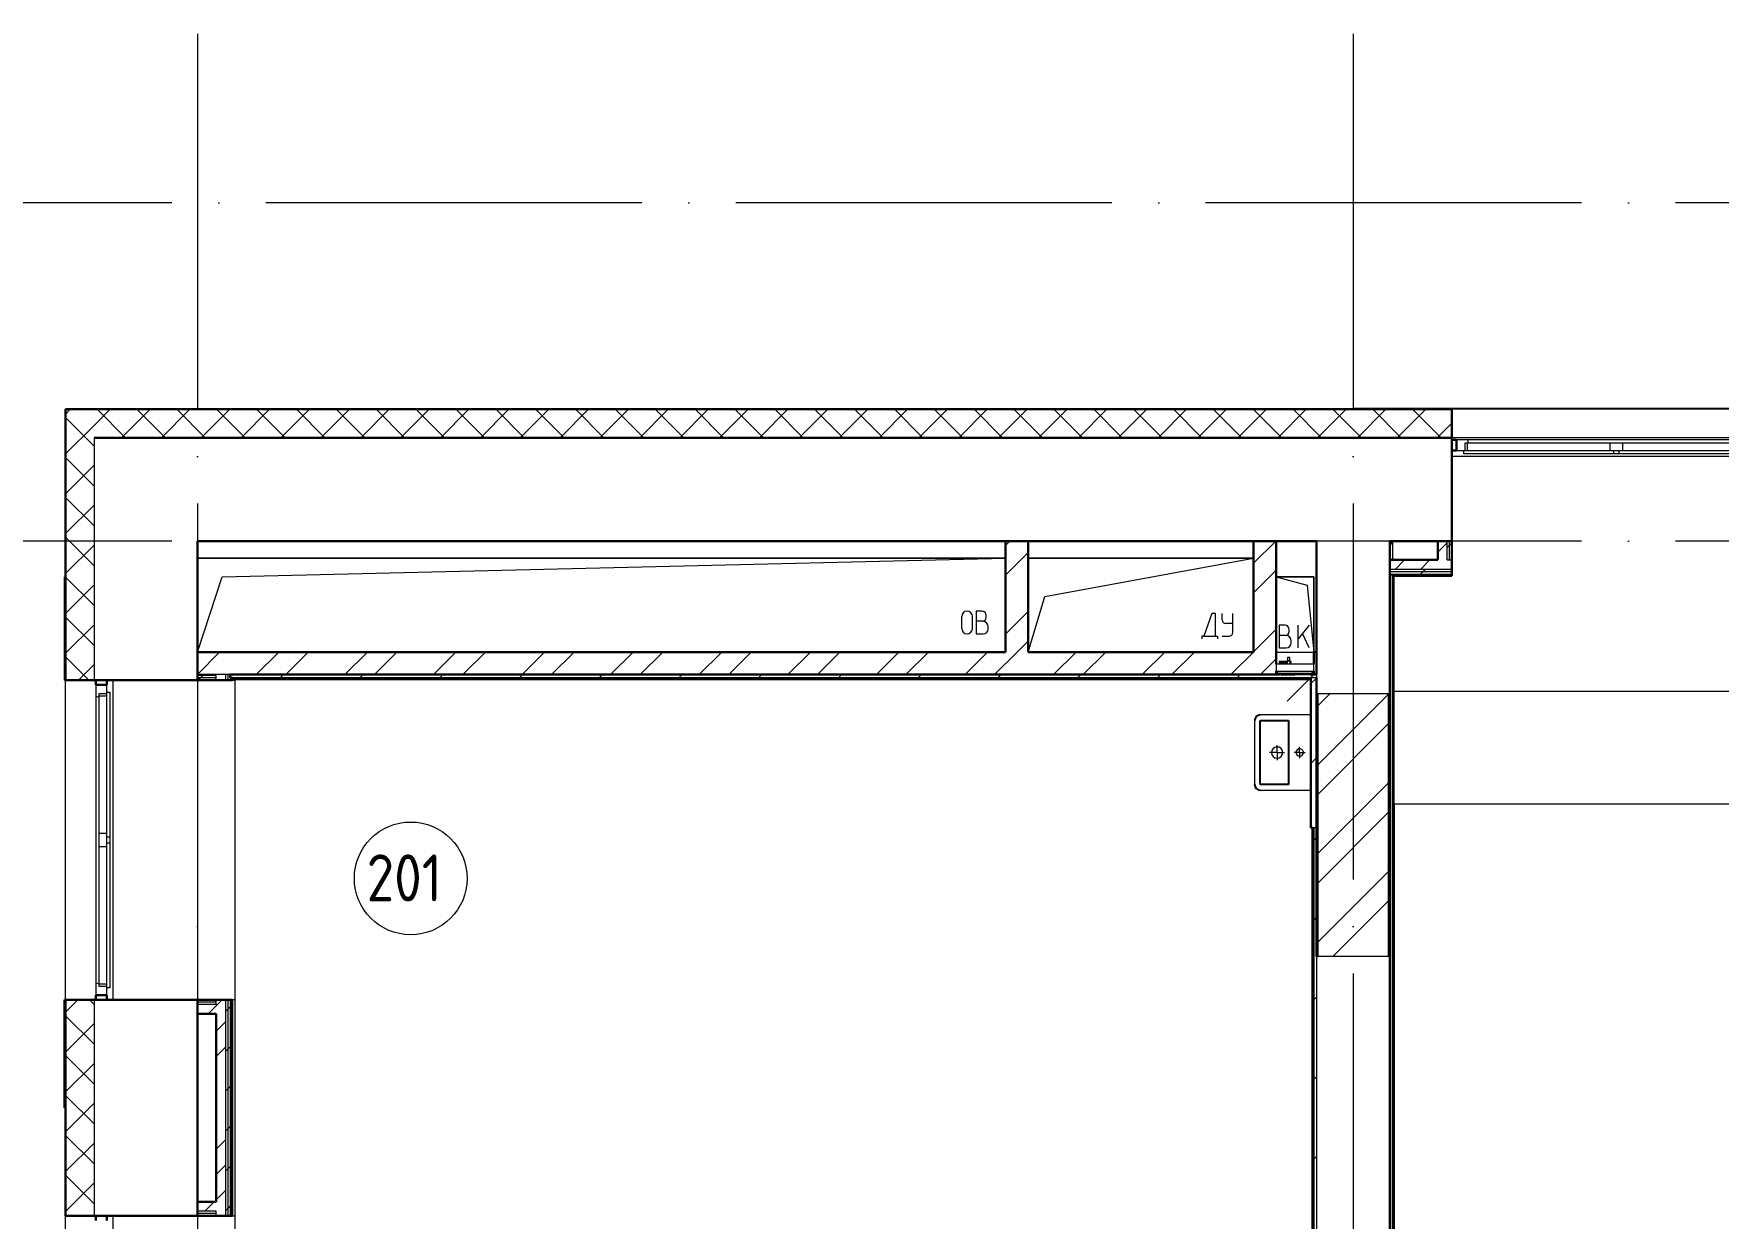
# Model space of a CAD drawing. Header units: millimetres. Extents: x -695119 to 412940, y -249585 to 622758.
# Drawn here: x 261320 to 270283, y 71509 to 77812 of the extents above; entities that cross this region are included whole.
import ezdxf

# ---------------------------------------------------------------- set-up
doc = ezdxf.new("R2010")
doc.units = ezdxf.units.MM
doc.linetypes.add('ADSK_Линия сетки', pattern=[25, 20, -2.5, 0, -2.5])
for name, color, linetype, lineweight in [('_ Окна', 252, 'Continuous', 30), ('Марки помещений', 8, 'Continuous', 20), ('Оборудование', 8, 'Continuous', 18), ('Ограждение', 8, 'Continuous', 9), ('Окна', 252, 'Continuous', 9), ('Оси', 252, 'Continuous', 9), ('Перекрытие', 252, 'Continuous', 18), ('Стены внутренние', 252, 'Continuous', 18), ('Стены наружные', 252, 'Continuous', 18), ('Стены штриховка', 7, 'Continuous', 9)]:
    doc.layers.add(name, color=color, linetype=linetype, lineweight=lineweight)
doc.layers.add('Узлы', color=7, linetype='Continuous')
doc.styles.add('GOST Common_2', font='', dxfattribs={"width": 0.9, "height": 250})
doc.styles.get('GOST Common_2').set_extended_font_data('GOST type B')

# ---------------------------------------------------------------- blocks, each defined once
blk = doc.blocks.new('план 2 этажа')
at = {"color": 251, "lineweight": 18, "true_color": 0x636466}
for p, q in [((266490.8, 75021.6), (262190.8, 75021.6)), ((262322.8, 74921.6), (266490.8, 75021.6)), ((267810.8, 75021.6), (266610.8, 75021.6)), ((266700.7, 74817.9), (267810.8, 75021.6)), ((262190.8, 74521.6), (262322.8, 74921.6)), ((267930.8, 74921.6), (268095, 74877.1)), ((268130.8, 74921.6), (267930.8, 74921.6)), ((268095, 74877.1), (268130.8, 74521.6)), ((268130.8, 74521.6), (268130.8, 74921.6)), ((266610.8, 74521.6), (266700.7, 74817.9)), ((266257.5, 74647.7), (266257.5, 74710.3)), ((266314.9, 74647.7), (266314.9, 74710.3)), ((266365.1, 74739), (266335.1, 74739)), ((266335.1, 74739), (266335.1, 74619)), ((266368.4, 74685.6), (266335.1, 74685.6)), ((266388.4, 74705.6), (266388.4, 74715.6)), ((267589.1, 74726.6), (267545.4, 74606.6)), ((267608.8, 74726.6), (267589.1, 74726.6)), ((267608.8, 74606.6), (267608.8, 74726.6)), ((267642.9, 74693.3), (267642.9, 74726.6)), ((267700.3, 74673.3), (267662.9, 74673.3)), ((267700.3, 74626.6), (267700.3, 74726.6)), ((266335.1, 74619), (266371.7, 74619)), ((266398.4, 74645.6), (266398.4, 74655.6)), ((267535.4, 74606.6), (267535.4, 74591.6)), ((267545.4, 74606.6), (267535.4, 74606.6)), ((267545.4, 74606.6), (267608.8, 74606.6)), ((267608.8, 74606.6), (267618.8, 74606.6)), ((267618.8, 74606.6), (267618.8, 74591.6)), ((267642.9, 74606.6), (267680.3, 74606.6)), ((267977, 74664.1), (267947, 74664.1)), ((267947, 74664.1), (267947, 74544.1)), ((267980.3, 74610.7), (267947, 74610.7)), ((268000.3, 74630.7), (268000.3, 74640.7)), ((268010.3, 74570.7), (268010.3, 74580.7)), ((268107, 74664.1), (268047, 74592.6)), ((268047, 74544.1), (268047, 74664.1)), ((268107, 74544.1), (268071, 74621.2)), ((267947, 74544.1), (267983.6, 74544.1))]:
    blk.add_line(p, q, dxfattribs=at)
for centre, radius, start, end in [((266286.2, 74710.3), 28.7, 0, 180), ((266365.1, 74715.6), 23.3, 0, 90), ((266368.4, 74705.6), 20, 270, 0), ((266368.4, 74655.6), 30, 0, 90), ((267662.9, 74693.3), 20, 180, 270), ((266286.2, 74647.7), 28.7, 180, 0), ((266371.7, 74645.6), 26.7, 270, 0), ((267680.3, 74626.6), 20, 270, 0), ((267977, 74640.7), 23.3, 0, 90), ((267980.3, 74630.7), 20, 270, 0), ((267980.3, 74580.7), 30, 0, 90), ((267983.6, 74570.7), 26.7, 270, 0)]:
    blk.add_arc(centre, radius, start, end, dxfattribs=at)
at = {"layer": '_ Окна', "color": 251, "true_color": 0x636466}
for p, q in [((268890.8, 75651.6), (268865.8, 75651.6)), ((268865.8, 75593.6), (268890.8, 75593.6)), ((268890.8, 75593.6), (268890.8, 75651.6)), ((261650.8, 74371.6), (261650.8, 74346.6)), ((261650.8, 74346.6), (261708.8, 74346.6)), ((261708.8, 74346.6), (261708.8, 74371.6)), ((261708.8, 72696.6), (261650.8, 72696.6)), ((261650.8, 72696.6), (261650.8, 72671.6)), ((261708.8, 72671.6), (261708.8, 72696.6)), ((261650.8, 71521.6), (261650.8, 71496.6)), ((261708.8, 71496.6), (261708.8, 71521.6))]:
    blk.add_line(p, q, dxfattribs=at)
at = {"layer": '_ Окна', "color": 251, "lineweight": 18, "true_color": 0x636466}
for p, q in [((268950.3, 75651.6), (268890.8, 75651.6)), ((268890.8, 75651.6), (268890.8, 75593.6)), ((268890.8, 75593.6), (268928.8, 75593.6)), ((268936.8, 75593.6), (268936.8, 75634.6)), ((268936.8, 75634.6), (268948.8, 75634.6)), ((268954.8, 75634.6), (268950.3, 75651.6)), ((261708.8, 74346.6), (261650.8, 74346.6)), ((261650.8, 74346.6), (261650.8, 74287.2)), ((261708.8, 74308.6), (261708.8, 74346.6)), ((261650.8, 74287.2), (261667.8, 74282.6)), ((261667.8, 74300.6), (261708.8, 74300.6)), ((261667.8, 74288.6), (261667.8, 74300.6)), ((261667.8, 72760.6), (261650.8, 72756.1)), ((261650.8, 72756.1), (261650.8, 72696.6)), ((261650.8, 72696.6), (261708.8, 72696.6)), ((261667.8, 72742.6), (261667.8, 72754.6)), ((261708.8, 72742.6), (261667.8, 72742.6)), ((261708.8, 72696.6), (261708.8, 72734.6))]:
    blk.add_line(p, q, dxfattribs=at)
at = {"layer": 'Марки помещений', "color": 251, "true_color": 0x636466}
blk.add_circle((263326, 73317.6), 300, dxfattribs=at)
at = {"layer": 'Оборудование', "color": 251, "true_color": 0x636466}
for p, q in [((267991.2, 74492), (267991.2, 74474.5)), ((268003.4, 74492), (267991.2, 74492)), ((268003.4, 74474.5), (268003.4, 74492)), ((267930.8, 74456.6), (267930.8, 74420.2)), ((268130.8, 74456.6), (267930.8, 74456.6)), ((267931.7, 74419.3), (268129.9, 74419.3)), ((267937.8, 74419.3), (267937.8, 74409.6)), ((267938.8, 74408.6), (268122.9, 74408.6)), ((267946.7, 74472), (267946.7, 74467)), ((267992.5, 74472), (267946.7, 74472)), ((267946.7, 74467), (267992.5, 74467)), ((267949.8, 74407.1), (267949.8, 74401.6)), ((267949.8, 74401.6), (268111.8, 74401.6)), ((267958.8, 74408.2), (267958.8, 74409.6)), ((267958.8, 74408.2), (267958.8, 74409.6)), ((267958.8, 74401.6), (267958.8, 74399.6)), ((267958.8, 74399.6), (267962.8, 74399.6)), ((268023.3, 74399.6), (267962.8, 74399.6)), ((267987.7, 74472.5), (267987.7, 74456.6)), ((268007, 74472.5), (267987.7, 74472.5)), ((267991.2, 74474.5), (267989.2, 74472.5)), ((268130.8, 74401.6), (267989.4, 74260.2)), ((268003.4, 74474.5), (267991.2, 74474.5)), ((268010.4, 74472), (268002.1, 74472)), ((268002.1, 74467), (268010.4, 74467)), ((268005.4, 74472.5), (268003.4, 74474.5)), ((268007, 74456.6), (268007, 74472.5)), ((268010.4, 74467), (268010.4, 74472)), ((268023.3, 74399.6), (268027.3, 74399.6)), ((268027.3, 74399.6), (268027.3, 74401.6)), ((268102.8, 74409.6), (268102.8, 74408.2)), ((268102.8, 74408.2), (268102.8, 74409.6)), ((268111.8, 74401.6), (268111.8, 74407.1)), ((268123.8, 74409.6), (268123.8, 74419.3)), ((268130.8, 74420.2), (268130.8, 74456.6))]:
    blk.add_line(p, q, dxfattribs=at)
for points, knots in [([(267930.8, 74420.2), (267930.8, 74420.2), (267930.8, 74420), (267930.9, 74419.8), (267931, 74419.6), (267931.2, 74419.5), (267931.3, 74419.4), (267931.5, 74419.4), (267931.6, 74419.3), (267931.7, 74419.3)], [0, 0, 0, 0, 0.166667, 0.333333, 0.458333, 0.583333, 0.708333, 0.833333, 1, 1, 1, 1]), ([(267937.8, 74409.6), (267937.8, 74409.5), (267937.8, 74409.3), (267937.9, 74409.1), (267938, 74409), (267938.2, 74408.8), (267938.3, 74408.8), (267938.4, 74408.7), (267938.6, 74408.7), (267938.7, 74408.6), (267938.8, 74408.6)], [0, 0, 0, 0, 0.166667, 0.333333, 0.458333, 0.583333, 0.666667, 0.75, 0.833333, 1, 1, 1, 1]), ([(267948.3, 74408.6), (267948.4, 74408.6), (267948.6, 74408.6), (267948.9, 74408.5), (267949, 74408.4), (267949.2, 74408.3), (267949.4, 74408.2), (267949.5, 74408), (267949.6, 74407.9), (267949.7, 74407.7), (267949.8, 74407.4), (267949.8, 74407.2), (267949.8, 74407.1)], [0, 0, 0, 0, 0.166667, 0.25, 0.333333, 0.416667, 0.5, 0.583333, 0.666667, 0.75, 0.833333, 1, 1, 1, 1]), ([(268111.8, 74407.1), (268111.8, 74407.2), (268111.8, 74407.4), (268111.9, 74407.7), (268112, 74407.9), (268112.1, 74408), (268112.3, 74408.2), (268112.4, 74408.3), (268112.6, 74408.4), (268112.8, 74408.5), (268113, 74408.6), (268113.2, 74408.6), (268113.3, 74408.6)], [-1, -1, -1, -1, -0.833333, -0.75, -0.666667, -0.583333, -0.5, -0.416667, -0.333333, -0.25, -0.166667, 0, 0, 0, 0]), ([(268122.9, 74408.6), (268122.9, 74408.6), (268123.1, 74408.7), (268123.2, 74408.7), (268123.3, 74408.8), (268123.5, 74408.8), (268123.6, 74409), (268123.7, 74409.1), (268123.8, 74409.3), (268123.8, 74409.5), (268123.8, 74409.6)], [-1, -1, -1, -1, -0.833333, -0.75, -0.666667, -0.583333, -0.458333, -0.333333, -0.166667, 0, 0, 0, 0]), ([(268129.9, 74419.3), (268130, 74419.3), (268130.1, 74419.4), (268130.3, 74419.4), (268130.4, 74419.5), (268130.6, 74419.6), (268130.7, 74419.8), (268130.8, 74420), (268130.8, 74420.2), (268130.8, 74420.2)], [-1, -1, -1, -1, -0.833333, -0.75, -0.583333, -0.458333, -0.333333, -0.166667, 0, 0, 0, 0])]:
    blk.add_open_spline(points, degree=3, knots=knots, dxfattribs=at)
at = {"layer": 'Ограждение', "color": 251, "true_color": 0x636466}
for p, q in [((270615.8, 75561.6), (268865.8, 75561.6)), ((268550.8, 75011.6), (268550.8, 75111.6)), ((261740.8, 74371.6), (261740.8, 72671.6)), ((262190.8, 74371.6), (262190.8, 72671.6)), ((262375.8, 74371.6), (262390.8, 74371.6)), ((262390.8, 74381.6), (262390.8, 66676.6)), ((262390.8, 74376.6), (268115.8, 74376.6)), ((262390.8, 74371.6), (262390.8, 72671.6)), ((276255.8, 74311.6), (268555.8, 74311.6)), ((276255.8, 73711.6), (268555.8, 73711.6)), ((268560.8, 68911.6), (268560.8, 73711.6)), ((268120.8, 73586.8), (268120.8, 68761.6)), ((262390.8, 72671.6), (262375.8, 72671.6)), ((261740.8, 71521.6), (261740.8, 69821.6)), ((262190.8, 71521.6), (262190.8, 69821.6)), ((262375.8, 71521.6), (262390.8, 71521.6)), ((262390.8, 71521.6), (262390.8, 69821.6))]:
    blk.add_line(p, q, dxfattribs=at)
at = {"layer": 'Окна', "color": 251, "true_color": 0x636466}
for p, q in [((268928.8, 75593.6), (269725.8, 75593.6)), ((268928.8, 75576.6), (268928.8, 75593.6)), ((269725.8, 75576.6), (268928.8, 75576.6)), ((268948.8, 75634.6), (269705.8, 75634.6)), ((268948.8, 75593.6), (268948.8, 75634.6)), ((270531.4, 75651.6), (268950.3, 75651.6)), ((269705.8, 75634.6), (269775.8, 75634.6)), ((269705.8, 75634.6), (269705.8, 75593.6)), ((269725.8, 75593.6), (269755.8, 75593.6)), ((269725.8, 75593.6), (269725.8, 75576.6)), ((269755.8, 75576.6), (269725.8, 75576.6)), ((269755.8, 75593.6), (270552.8, 75593.6)), ((269755.8, 75576.6), (269755.8, 75593.6)), ((270552.8, 75576.6), (269755.8, 75576.6)), ((269775.8, 75634.6), (270532.8, 75634.6)), ((269775.8, 75593.6), (269775.8, 75634.6)), ((261708.8, 73536.6), (261708.8, 74308.6)), ((261708.8, 74308.6), (261725.8, 74308.6)), ((261725.8, 74308.6), (261725.8, 73536.6)), ((261650.8, 74287.2), (261650.8, 72756.1)), ((261667.8, 73556.6), (261667.8, 74288.6)), ((261667.8, 74288.6), (261708.8, 74288.6)), ((261667.8, 73486.6), (261667.8, 73556.6)), ((261708.8, 73556.6), (261667.8, 73556.6)), ((261708.8, 73506.6), (261708.8, 73536.6)), ((261725.8, 73536.6), (261708.8, 73536.6)), ((261708.8, 72734.6), (261708.8, 73506.6)), ((261708.8, 73506.6), (261725.8, 73506.6)), ((261725.8, 73536.6), (261725.8, 73506.6)), ((261725.8, 73506.6), (261725.8, 72734.6)), ((261667.8, 72754.6), (261667.8, 73486.6)), ((261667.8, 73486.6), (261708.8, 73486.6)), ((261708.8, 72754.6), (261667.8, 72754.6)), ((261725.8, 72734.6), (261708.8, 72734.6))]:
    blk.add_line(p, q, dxfattribs=at)
at = {"layer": 'Оси', "color": 251, "linetype": 'ADSK_Линия сетки', "ltscale": 100, "true_color": 0x636466}
for p, q in [((262190.8, 77811.6), (262190.8, 46685.5)), ((268340.8, 77811.6), (268340.8, 46685.5)), ((332058.1, 76911.6), (255080.8, 76911.6)), ((332058.1, 75111.6), (255080.8, 75111.6))]:
    blk.add_line(p, q, dxfattribs=at)
at = {"layer": 'Перекрытие', "color": 251, "ltscale": 100, "true_color": 0x636466}
for p, q in [((262190.8, 75021.6), (266490.8, 75021.6)), ((266610.8, 75021.6), (267810.8, 75021.6)), ((267930.8, 74921.6), (268130.8, 74921.6)), ((268130.8, 74921.6), (268130.8, 74521.6))]:
    blk.add_line(p, q, dxfattribs=at)
at = {"layer": 'Стены внутренние', "color": 251, "lineweight": 30, "true_color": 0x636466}
for p, q in [((261488.8, 75813.6), (261488.8, 74371.6)), ((268865.8, 75813.6), (261488.8, 75813.6)), ((268865.8, 75661.6), (268865.8, 75813.6)), ((268865.8, 75661.6), (261640.8, 75661.6)), ((261640.8, 75661.6), (268865.8, 75661.6)), ((268865.8, 75111.6), (268865.8, 75661.6)), ((262190.8, 74521.6), (262190.8, 75111.6)), ((262190.8, 75111.6), (266490.8, 75111.6)), ((266610.8, 75111.6), (267810.8, 75111.6)), ((267930.8, 75111.6), (268145.8, 75111.6)), ((268145.8, 75111.6), (268145.8, 74521.6)), ((268535.8, 75111.6), (268790.8, 75111.6)), ((268535.8, 75011.6), (268535.8, 75111.6)), ((261488.8, 74371.6), (262190.8, 74371.6)), ((268145.8, 74301.6), (268150.8, 74301.6)), ((268530.8, 74301.6), (268535.8, 74301.6)), ((268150.8, 72901.6), (268145.8, 72901.6)), ((268535.8, 72901.6), (268530.8, 72901.6)), ((262190.8, 72671.6), (261488.8, 72671.6)), ((261488.8, 72671.6), (261488.8, 71521.6)), ((262190.8, 71596.6), (262190.8, 72596.6)), ((261488.8, 71521.6), (262190.8, 71521.6))]:
    blk.add_line(p, q, dxfattribs=at)
at = {"layer": 'Стены внутренние', "color": 251, "linetype": 'Continuous', "lineweight": 9, "true_color": 0x636466}
for p, q in [((261490.8, 75789.6), (261512.8, 75811.6)), ((261640.8, 75617.2), (261490.8, 75767.2)), ((261640.8, 75727.5), (261725, 75811.6)), ((261808.5, 75661.6), (261658.5, 75811.6)), ((261787.1, 75661.6), (261937.1, 75811.6)), ((262020.6, 75661.6), (261870.6, 75811.6)), ((261959.2, 75811.6), (261958.1, 75813.6)), ((261999.2, 75661.6), (262149.2, 75811.6)), ((262232.8, 75661.6), (262082.8, 75811.6)), ((262211.4, 75661.6), (262361.4, 75811.6)), ((262444.9, 75661.6), (262294.9, 75811.6)), ((262423.5, 75661.6), (262573.5, 75811.6)), ((262657, 75661.6), (262507, 75811.6)), ((262635.6, 75661.6), (262785.6, 75811.6)), ((262869.2, 75661.6), (262719.2, 75811.6)), ((262847.8, 75661.6), (262997.8, 75811.6)), ((263081.3, 75661.6), (262931.3, 75811.6)), ((263059.9, 75661.6), (263209.9, 75811.6)), ((263293.4, 75661.6), (263143.4, 75811.6)), ((263272, 75661.6), (263422, 75811.6)), ((263284, 75813.6), (263282.8, 75811.6)), ((263505.5, 75661.6), (263355.5, 75811.6)), ((263367, 75811.6), (263365.9, 75813.6)), ((263484.2, 75661.6), (263634.2, 75811.6)), ((263717.7, 75661.6), (263567.7, 75811.6)), ((263696.3, 75661.6), (263846.3, 75811.6)), ((263929.8, 75661.6), (263779.8, 75811.6)), ((263908.4, 75661.6), (264058.4, 75811.6)), ((263953.6, 75811.6), (263952.5, 75813.6)), ((264141.9, 75661.6), (263991.9, 75811.6)), ((264105.2, 75813.6), (264104.1, 75811.6)), ((264120.6, 75661.6), (264270.6, 75811.6)), ((264354.1, 75661.6), (264204.1, 75811.6)), ((264332.7, 75661.6), (264482.7, 75811.6)), ((264339.8, 75813.6), (264338.7, 75811.6)), ((264566.2, 75661.6), (264416.2, 75811.6)), ((264544.8, 75661.6), (264694.8, 75811.6)), ((264778.3, 75661.6), (264628.3, 75811.6)), ((264757, 75661.6), (264907, 75811.6)), ((264990.5, 75661.6), (264840.5, 75811.6)), ((264969.1, 75661.6), (265119.1, 75811.6)), ((265202.6, 75661.6), (265052.6, 75811.6)), ((265160.4, 75812.4), (265159.9, 75811.6)), ((265181.2, 75661.6), (265331.2, 75811.6)), ((265414.7, 75661.6), (265264.7, 75811.6)), ((265393.3, 75661.6), (265543.3, 75811.6)), ((265626.9, 75661.6), (265476.9, 75811.6)), ((265605.5, 75661.6), (265755.5, 75811.6)), ((265839, 75661.6), (265689, 75811.6)), ((265817.6, 75661.6), (265967.6, 75811.6)), ((265830.7, 75811.6), (265829.6, 75813.6)), ((266051.1, 75661.6), (265901.1, 75811.6)), ((266029.7, 75661.6), (266179.7, 75811.6)), ((266263.3, 75661.6), (266113.3, 75811.6)), ((266241.9, 75661.6), (266391.9, 75811.6)), ((266475.4, 75661.6), (266325.4, 75811.6)), ((266454, 75661.6), (266604, 75811.6)), ((266687.5, 75661.6), (266537.5, 75811.6)), ((266666.1, 75661.6), (266816.1, 75811.6)), ((266899.7, 75661.6), (266749.7, 75811.6)), ((266878.3, 75661.6), (267028.3, 75811.6)), ((266920.8, 75813.6), (266920.6, 75813.3)), ((267111.8, 75661.6), (266961.8, 75811.6)), ((267090.4, 75661.6), (267240.4, 75811.6)), ((267155.5, 75813.6), (267154.3, 75811.6)), ((267323.9, 75661.6), (267173.9, 75811.6)), ((267238.5, 75811.6), (267237.4, 75813.6)), ((267302.5, 75661.6), (267452.5, 75811.6)), ((267536.1, 75661.6), (267386.1, 75811.6)), ((267514.7, 75661.6), (267664.7, 75811.6)), ((267748.2, 75661.6), (267598.2, 75811.6)), ((267726.8, 75661.6), (267876.8, 75811.6)), ((267960.3, 75661.6), (267810.3, 75811.6)), ((267938.9, 75661.6), (268088.9, 75811.6)), ((267976.7, 75813.6), (267975.5, 75811.6)), ((268172.5, 75661.6), (268022.5, 75811.6)), ((268151.1, 75661.6), (268301.1, 75811.6)), ((268384.6, 75661.6), (268234.6, 75811.6)), ((268363.2, 75661.6), (268513.2, 75811.6)), ((268596.7, 75661.6), (268446.7, 75811.6)), ((268575.3, 75661.6), (268725.3, 75811.6)), ((268646.3, 75811.6), (268645.2, 75813.6)), ((268808.8, 75661.6), (268658.8, 75811.6)), ((261490.9, 75577.6), (261640.8, 75727.5)), ((268787.5, 75661.6), (268863.8, 75738)), ((261490.8, 75573), (261490.8, 75573)), ((261640.8, 75405.1), (261490.9, 75555)), ((261491, 75365.5), (261640.8, 75515.3)), ((261640.8, 75192.9), (261491, 75342.7)), ((261491.1, 75153.5), (261640.8, 75303.2)), ((261640.8, 74980.8), (261491.1, 75130.5)), ((261491.2, 74941.4), (261640.8, 75091.1)), ((261490.8, 74963.4), (261490.8, 74963.4)), ((261640.8, 74768.7), (261491.2, 74918.3)), ((261491.2, 74729.4), (261640.8, 74879)), ((261490.8, 74760.2), (261490.8, 74760.2)), ((261640.8, 74556.5), (261491.2, 74706.1)), ((261491.3, 74517.3), (261640.8, 74666.8)), ((261613.6, 74371.6), (261491.3, 74493.9)), ((261490.8, 74455.4), (261490.8, 74455.4)), ((261559.8, 74373.6), (261640.8, 74454.7)), ((261490.8, 74387.8), (261488.8, 74391.2)), ((261500.1, 74371.6), (261499, 74373.6)), ((261490.8, 72607.7), (261552.8, 72669.6)), ((261640.8, 72647.3), (261616.5, 72671.6)), ((261490.8, 72525), (261491.3, 72525)), ((261640.8, 72435.2), (261490.9, 72585.2)), ((261490.9, 72395.6), (261640.8, 72545.5)), ((261640.8, 72223.1), (261491, 72372.9)), ((261491.1, 72183.6), (261640.8, 72333.4)), ((261490.8, 72220.2), (261491.2, 72220.2)), ((261640.8, 72010.9), (261491.1, 72160.7)), ((261491.2, 71971.6), (261640.8, 72121.2)), ((261640.8, 71798.8), (261491.2, 71948.5)), ((261491.3, 71759.5), (261640.8, 71909.1)), ((261640.8, 71586.7), (261491.3, 71736.2)), ((261491.4, 71547.5), (261640.8, 71697)), ((261490.8, 71610.6), (261490.9, 71610.6)), ((261491.7, 71523.6), (261491.4, 71524))]:
    blk.add_line(p, q, dxfattribs=at)
at = {"layer": 'Стены внутренние', "color": 251, "true_color": 0x636466}
for p, q in [((261640.8, 75661.6), (261640.8, 74371.6)), ((270615.8, 75661.6), (268865.8, 75661.6)), ((268145.8, 74401.6), (268145.8, 74386.6)), ((261488.8, 72671.6), (261488.8, 74371.6)), ((268150.8, 74301.6), (268530.8, 74301.6)), ((268145.8, 72901.6), (268145.8, 71451.6)), ((268530.8, 72901.6), (268150.8, 72901.6)), ((261640.8, 72671.6), (261640.8, 71521.6)), ((261488.8, 69821.6), (261488.8, 71521.6))]:
    blk.add_line(p, q, dxfattribs=at)
at = {"layer": 'Стены наружные', "color": 251, "true_color": 0x636466}
for p, q in [((268340.8, 75818.6), (271140.8, 75818.6)), ((268340.8, 75813.6), (268340.8, 75818.6)), ((268865.8, 75818.6), (268865.8, 75813.6)), ((270615.8, 75813.6), (268865.8, 75813.6)), ((268543.3, 75111.6), (268543.3, 75096.6)), ((268550.8, 75096.6), (268543.3, 75096.6)), ((261483.8, 74371.6), (261483.8, 74921.6)), ((261488.8, 74921.6), (261483.8, 74921.6)), ((267930.8, 74521.6), (268130.8, 74521.6)), ((261483.8, 74371.6), (261488.8, 74371.6))]:
    blk.add_line(p, q, dxfattribs=at)
at = {"layer": 'Стены наружные', "color": 251, "linetype": 'Continuous', "lineweight": 9, "true_color": 0x636466}
for p, q in [((266490.8, 75088.6), (266513.9, 75111.6)), ((266490.8, 74931.4), (266610.8, 75051.4)), ((267810.8, 74994.2), (267928.3, 75111.6)), ((268790.8, 75053.5), (268840.8, 75103.5)), ((268840.8, 75078.6), (268853.3, 75091.1)), ((268853.3, 75091.1), (268865.8, 75103.6)), ((267810.8, 74837), (267930.8, 74957)), ((268564, 74961.6), (268614, 75011.6)), ((268693.9, 74931.6), (268698.9, 74936.6)), ((268698.9, 74936.6), (268711.4, 74949.1)), ((268699, 74961.6), (268749, 75011.6)), ((268711.4, 74949.1), (268723.9, 74961.6)), ((268550.8, 74930), (268552.4, 74931.6)), ((268550.8, 74859.3), (268555.8, 74864.3)), ((268618.1, 74926.6), (268623.1, 74931.6)), ((268688.9, 74926.6), (268693.9, 74931.6)), ((268759.6, 74926.6), (268764.6, 74931.6)), ((268830.3, 74926.6), (268835.3, 74931.6)), ((268550.8, 74788.6), (268555.8, 74793.6)), ((266490.8, 74617.1), (266610.8, 74737.1)), ((268550.8, 74717.9), (268555.8, 74722.9)), ((266552.5, 74521.6), (266610.8, 74579.9)), ((267810.8, 74522.7), (267930.8, 74642.7)), ((268550.8, 74647.2), (268555.8, 74652.2)), ((268550.8, 74576.5), (268555.8, 74581.5)), ((262190.8, 74403.1), (262309.3, 74521.6)), ((262503.6, 74401.6), (262623.6, 74521.6)), ((262660.8, 74401.6), (262780.8, 74521.6)), ((262975.1, 74401.6), (263095.1, 74521.6)), ((263132.3, 74401.6), (263252.3, 74521.6)), ((263446.6, 74401.6), (263566.6, 74521.6)), ((263603.7, 74401.6), (263723.7, 74521.6)), ((263918, 74401.6), (264038, 74521.6)), ((264075.2, 74401.6), (264195.2, 74521.6)), ((264389.5, 74401.6), (264509.5, 74521.6)), ((264546.7, 74401.6), (264666.7, 74521.6)), ((264861, 74401.6), (264981, 74521.6)), ((265018.1, 74401.6), (265138.1, 74521.6)), ((265332.4, 74401.6), (265452.4, 74521.6)), ((265489.6, 74401.6), (265609.6, 74521.6)), ((265803.9, 74401.6), (265923.9, 74521.6)), ((265961, 74401.6), (266081, 74521.6)), ((266275.4, 74401.6), (266395.4, 74521.6)), ((266432.5, 74401.6), (266552.5, 74521.6)), ((266746.8, 74401.6), (266866.8, 74521.6)), ((266904, 74401.6), (267024, 74521.6)), ((267218.3, 74401.6), (267338.3, 74521.6)), ((267375.4, 74401.6), (267495.4, 74521.6)), ((267689.7, 74401.6), (267809.7, 74521.6)), ((268550.8, 74505.8), (268555.8, 74510.8)), ((262633.4, 74386.6), (262648.4, 74401.6)), ((263057.7, 74386.6), (263072.7, 74401.6)), ((263482, 74386.6), (263497, 74401.6)), ((263906.2, 74386.6), (263921.2, 74401.6)), ((264330.5, 74386.6), (264345.5, 74401.6)), ((264754.7, 74386.6), (264769.7, 74401.6)), ((265179, 74386.6), (265194, 74401.6)), ((265603.3, 74386.6), (265618.3, 74401.6)), ((266027.5, 74386.6), (266042.5, 74401.6)), ((266451.8, 74386.6), (266466.8, 74401.6)), ((266876.1, 74386.6), (266891.1, 74401.6)), ((267300.3, 74386.6), (267315.3, 74401.6)), ((267724.6, 74386.6), (267739.6, 74401.6)), ((267846.9, 74401.6), (267930.8, 74485.6)), ((268550.8, 74435), (268555.8, 74440)), ((262194.2, 74371.6), (262206.7, 74384.1)), ((262206.7, 74384.1), (262219.2, 74396.6)), ((262416.3, 74381.6), (262421.3, 74386.6)), ((262487, 74381.6), (262492, 74386.6)), ((262557.7, 74381.6), (262562.7, 74386.6)), ((262628.4, 74381.6), (262633.4, 74386.6)), ((262699.1, 74381.6), (262704.1, 74386.6)), ((262769.8, 74381.6), (262774.8, 74386.6)), ((262840.6, 74381.6), (262845.6, 74386.6)), ((262911.3, 74381.6), (262916.3, 74386.6)), ((262982, 74381.6), (262987, 74386.6)), ((263052.7, 74381.6), (263057.7, 74386.6)), ((263123.4, 74381.6), (263128.4, 74386.6)), ((263194.1, 74381.6), (263199.1, 74386.6)), ((263264.8, 74381.6), (263269.8, 74386.6)), ((263335.5, 74381.6), (263340.5, 74386.6)), ((263406.2, 74381.6), (263411.2, 74386.6)), ((263477, 74381.6), (263482, 74386.6)), ((263547.7, 74381.6), (263552.7, 74386.6)), ((263618.4, 74381.6), (263623.4, 74386.6)), ((263689.1, 74381.6), (263694.1, 74386.6)), ((263759.8, 74381.6), (263764.8, 74386.6)), ((263830.5, 74381.6), (263835.5, 74386.6)), ((263901.2, 74381.6), (263906.2, 74386.6)), ((263971.9, 74381.6), (263976.9, 74386.6)), ((264042.6, 74381.6), (264047.6, 74386.6)), ((264113.3, 74381.6), (264118.3, 74386.6)), ((264184.1, 74381.6), (264189.1, 74386.6)), ((264254.8, 74381.6), (264259.8, 74386.6)), ((264325.5, 74381.6), (264330.5, 74386.6)), ((264396.2, 74381.6), (264401.2, 74386.6)), ((264466.9, 74381.6), (264471.9, 74386.6)), ((264537.6, 74381.6), (264542.6, 74386.6)), ((264608.3, 74381.6), (264613.3, 74386.6)), ((264679, 74381.6), (264684, 74386.6)), ((264749.7, 74381.6), (264754.7, 74386.6)), ((264820.5, 74381.6), (264825.5, 74386.6)), ((264891.2, 74381.6), (264896.2, 74386.6)), ((264961.9, 74381.6), (264966.9, 74386.6)), ((265032.6, 74381.6), (265037.6, 74386.6)), ((265103.3, 74381.6), (265108.3, 74386.6)), ((265174, 74381.6), (265179, 74386.6)), ((265244.7, 74381.6), (265249.7, 74386.6)), ((265315.4, 74381.6), (265320.4, 74386.6)), ((265386.1, 74381.6), (265391.1, 74386.6)), ((265456.9, 74381.6), (265461.9, 74386.6)), ((265527.6, 74381.6), (265532.6, 74386.6)), ((265598.3, 74381.6), (265603.3, 74386.6)), ((265669, 74381.6), (265674, 74386.6)), ((265739.7, 74381.6), (265744.7, 74386.6)), ((265810.4, 74381.6), (265815.4, 74386.6)), ((265881.1, 74381.6), (265886.1, 74386.6)), ((265951.8, 74381.6), (265956.8, 74386.6)), ((266022.5, 74381.6), (266027.5, 74386.6)), ((266093.2, 74381.6), (266098.2, 74386.6)), ((266164, 74381.6), (266169, 74386.6)), ((266234.7, 74381.6), (266239.7, 74386.6)), ((266305.4, 74381.6), (266310.4, 74386.6)), ((266376.1, 74381.6), (266381.1, 74386.6)), ((266446.8, 74381.6), (266451.8, 74386.6)), ((266517.5, 74381.6), (266522.5, 74386.6)), ((266588.2, 74381.6), (266593.2, 74386.6)), ((266658.9, 74381.6), (266663.9, 74386.6)), ((266729.6, 74381.6), (266734.6, 74386.6)), ((266800.4, 74381.6), (266805.4, 74386.6)), ((266871.1, 74381.6), (266876.1, 74386.6)), ((266941.8, 74381.6), (266946.8, 74386.6)), ((267012.5, 74381.6), (267017.5, 74386.6)), ((267083.2, 74381.6), (267088.2, 74386.6)), ((267153.9, 74381.6), (267158.9, 74386.6)), ((267224.6, 74381.6), (267229.6, 74386.6)), ((267295.3, 74381.6), (267300.3, 74386.6)), ((267366, 74381.6), (267371, 74386.6)), ((267436.7, 74381.6), (267441.7, 74386.6)), ((267507.5, 74381.6), (267512.5, 74386.6)), ((267578.2, 74381.6), (267583.2, 74386.6)), ((267648.9, 74381.6), (267653.9, 74386.6)), ((267719.6, 74381.6), (267724.6, 74386.6)), ((267790.3, 74381.6), (267795.3, 74386.6)), ((267861, 74381.6), (267866, 74386.6)), ((267931.7, 74381.6), (267936.7, 74386.6)), ((268002.4, 74381.6), (268007.4, 74386.6)), ((268073.1, 74381.6), (268078.1, 74386.6)), ((268115.8, 74353.6), (268145.8, 74383.6)), ((268550.8, 74364.3), (268555.8, 74369.3)), ((268150.8, 74234.1), (268218.4, 74301.6)), ((268150.8, 73919.8), (268530.8, 74299.8)), ((268550.8, 74293.6), (268555.8, 74298.6)), ((268550.8, 74222.9), (268555.8, 74227.9)), ((268150.8, 73762.6), (268530.8, 74142.6)), ((268550.8, 74152.2), (268555.8, 74157.2)), ((268550.8, 74081.5), (268555.8, 74086.5)), ((268115.8, 73929.3), (268145.8, 73959.3)), ((268550.8, 74010.8), (268555.8, 74015.8)), ((268550.8, 73940.1), (268555.8, 73945.1)), ((268550.8, 73869.4), (268555.8, 73874.4)), ((268150.8, 73448.3), (268530.8, 73828.3)), ((268550.8, 73798.6), (268555.8, 73803.6)), ((268550.8, 73727.9), (268555.8, 73732.9)), ((268150.8, 73291.2), (268530.8, 73671.2)), ((268550.8, 73657.2), (268555.8, 73662.2)), ((268550.8, 73586.5), (268555.8, 73591.5)), ((268125.8, 73585.8), (268126.9, 73586.8)), ((268125.8, 73515.1), (268130.8, 73520.1)), ((268130.8, 73520.1), (268145.8, 73535.1)), ((268550.8, 73515.8), (268555.8, 73520.8)), ((268125.8, 73444.4), (268130.8, 73449.4)), ((268550.8, 73445.1), (268555.8, 73450.1)), ((268125.8, 73373.6), (268130.8, 73378.6)), ((268150.8, 72976.9), (268530.8, 73356.9)), ((268550.8, 73374.4), (268555.8, 73379.4)), ((268125.8, 73302.9), (268130.8, 73307.9)), ((268125.8, 73232.2), (268130.8, 73237.2)), ((268550.8, 73303.7), (268555.8, 73308.7)), ((268550.8, 73233), (268555.8, 73238)), ((268125.8, 73161.5), (268130.8, 73166.5)), ((268232.7, 72901.6), (268530.8, 73199.7)), ((268550.8, 73162.2), (268555.8, 73167.2)), ((268125.8, 73090.8), (268130.8, 73095.8)), ((268130.8, 73095.8), (268145.8, 73110.8)), ((268550.8, 73091.5), (268555.8, 73096.5)), ((268125.8, 73020.1), (268130.8, 73025.1)), ((268550.8, 73020.8), (268555.8, 73025.8)), ((268125.8, 72949.4), (268130.8, 72954.4)), ((268125.8, 72878.7), (268130.8, 72883.7)), ((268550.8, 72950.1), (268555.8, 72955.1)), ((268550.8, 72879.4), (268555.8, 72884.4)), ((268125.8, 72808), (268130.8, 72813)), ((268550.8, 72808.7), (268555.8, 72813.7)), ((268125.8, 72737.2), (268130.8, 72742.2)), ((268550.8, 72738), (268555.8, 72743)), ((262190.8, 72671.2), (262191.2, 72671.6)), ((262247.5, 72596.6), (262290.8, 72639.9)), ((262290.8, 72639.9), (262322.5, 72671.6)), ((262340.8, 72609.1), (262353.3, 72621.6)), ((262353.3, 72621.6), (262365.8, 72634.1)), ((262370.8, 72639.1), (262375.8, 72644.1)), ((268125.8, 72666.5), (268130.8, 72671.5)), ((268130.8, 72671.5), (268145.8, 72686.5)), ((268550.8, 72667.3), (268555.8, 72672.3)), ((262290.8, 72505), (262340.8, 72555)), ((262370.8, 72568.4), (262375.8, 72573.4)), ((268125.8, 72595.8), (268130.8, 72600.8)), ((268125.8, 72525.1), (268130.8, 72530.1)), ((268550.8, 72596.6), (268555.8, 72601.6)), ((268550.8, 72525.9), (268555.8, 72530.9)), ((262365.8, 72422), (262370.8, 72427)), ((262370.8, 72497.7), (262375.8, 72502.7)), ((262370.8, 72427), (262375.8, 72432)), ((268125.8, 72454.4), (268130.8, 72459.4)), ((268550.8, 72455.1), (268555.8, 72460.1)), ((262290.8, 72370.1), (262340.8, 72420.1)), ((262340.8, 72397), (262353.3, 72409.5)), ((262353.3, 72409.5), (262365.8, 72422)), ((262370.8, 72356.3), (262375.8, 72361.3)), ((268125.8, 72383.7), (268130.8, 72388.7)), ((268550.8, 72384.4), (268555.8, 72389.4)), ((262370.8, 72285.5), (262375.8, 72290.5)), ((268125.8, 72313), (268130.8, 72318)), ((268125.8, 72242.3), (268130.8, 72247.3)), ((268130.8, 72247.3), (268145.8, 72262.3)), ((268550.8, 72313.7), (268555.8, 72318.7)), ((268550.8, 72243), (268555.8, 72248)), ((262340.8, 72184.8), (262353.3, 72197.3)), ((262353.3, 72197.3), (262365.8, 72209.8)), ((262370.8, 72214.8), (262375.8, 72219.8)), ((268125.8, 72171.6), (268130.8, 72176.6)), ((268550.8, 72172.3), (268555.8, 72177.3)), ((262370.8, 72144.1), (262375.8, 72149.1)), ((262370.8, 72073.4), (262375.8, 72078.4)), ((268125.8, 72100.9), (268130.8, 72105.9)), ((268550.8, 72101.6), (268555.8, 72106.6)), ((262340.8, 71972.7), (262353.3, 71985.2)), ((262353.3, 71985.2), (262365.8, 71997.7)), ((262365.8, 71997.7), (262370.8, 72002.7)), ((262370.8, 72002.7), (262375.8, 72007.7)), ((268125.8, 72030.1), (268130.8, 72035.1)), ((268550.8, 72030.9), (268555.8, 72035.9)), ((262290.8, 71876.6), (262340.8, 71926.6)), ((262370.8, 71932), (262375.8, 71937)), ((268125.8, 71959.4), (268130.8, 71964.4)), ((268125.8, 71888.7), (268130.8, 71893.7)), ((268550.8, 71960.2), (268555.8, 71965.2)), ((268550.8, 71889.5), (268555.8, 71894.5)), ((262370.8, 71861.3), (262375.8, 71866.3)), ((268125.8, 71818), (268130.8, 71823)), ((268130.8, 71823), (268145.8, 71838)), ((268550.8, 71818.7), (268555.8, 71823.7)), ((262290.8, 71741.7), (262340.8, 71791.7)), ((262340.8, 71760.6), (262353.3, 71773.1)), ((262353.3, 71773.1), (262365.8, 71785.6)), ((262370.8, 71790.6), (262375.8, 71795.6)), ((262370.8, 71719.9), (262375.8, 71724.9)), ((268125.8, 71747.3), (268130.8, 71752.3)), ((268550.8, 71748), (268555.8, 71753)), ((262290.8, 71606.7), (262340.8, 71656.7)), ((262370.8, 71649.2), (262375.8, 71654.2)), ((268125.8, 71676.6), (268130.8, 71681.6)), ((268550.8, 71677.3), (268555.8, 71682.3)), ((262230.7, 71546.6), (262280.7, 71596.6)), ((262340.8, 71548.4), (262353.3, 71560.9)), ((262353.3, 71560.9), (262365.8, 71573.4)), ((262365.8, 71573.4), (262370.8, 71578.4)), ((262370.8, 71578.4), (262375.8, 71583.4)), ((268125.8, 71605.9), (268130.8, 71610.9)), ((268125.8, 71535.2), (268130.8, 71540.2)), ((268550.8, 71606.6), (268555.8, 71611.6)), ((268550.8, 71535.9), (268555.8, 71540.9))]:
    blk.add_line(p, q, dxfattribs=at)
at = {"layer": 'Стены наружные', "color": 251, "lineweight": 30, "true_color": 0x636466}
for p, q in [((266490.8, 75111.6), (266490.8, 74521.6)), ((266610.8, 75111.6), (266490.8, 75111.6)), ((266610.8, 74521.6), (266610.8, 75111.6)), ((267810.8, 75111.6), (267810.8, 74521.6)), ((267930.8, 75111.6), (267810.8, 75111.6)), ((267930.8, 74456.6), (267930.8, 75111.6)), ((268790.8, 75111.6), (268790.8, 75011.6)), ((268865.8, 75111.6), (268790.8, 75111.6)), ((268865.8, 74926.6), (268865.8, 75111.6)), ((268535.8, 75011.6), (268535.8, 68911.6)), ((268790.8, 75011.6), (268535.8, 75011.6)), ((268550.8, 74931.6), (268555.8, 74931.6)), ((268550.8, 68911.6), (268550.8, 74931.6)), ((268555.8, 68761.6), (268555.8, 74926.6)), ((268555.8, 74926.6), (268865.8, 74926.6)), ((266490.8, 74521.6), (262190.8, 74521.6)), ((262190.8, 74521.6), (262190.8, 74371.6)), ((267810.8, 74521.6), (266610.8, 74521.6)), ((268145.8, 74521.6), (268130.8, 74521.6)), ((268130.8, 74521.6), (268130.8, 74456.6)), ((268145.8, 74401.6), (268145.8, 74521.6)), ((267949.8, 74401.6), (262365.8, 74401.6)), ((262365.8, 74401.6), (262365.8, 74386.6)), ((267930.8, 74401.6), (267930.8, 74420)), ((268145.8, 74401.6), (268111.8, 74401.6)), ((268130.8, 74420), (268130.8, 74401.6)), ((262190.8, 74371.6), (262375.8, 74371.6)), ((262370.8, 74386.6), (262375.8, 74386.6)), ((262375.8, 74371.6), (262375.8, 74381.6)), ((262375.8, 74381.6), (268115.8, 74381.6)), ((268115.8, 74381.6), (268115.8, 73586.8)), ((268145.8, 72901.6), (268145.8, 74386.6)), ((268150.8, 74301.6), (268150.8, 72901.6)), ((268530.8, 72901.6), (268530.8, 74301.6)), ((268115.8, 73586.8), (268125.8, 73586.8)), ((268125.8, 73586.8), (268125.8, 68761.6)), ((261483.8, 72671.6), (261483.8, 72096.6)), ((261488.8, 72671.6), (261483.8, 72671.6)), ((262375.8, 72671.6), (262190.8, 72671.6)), ((262190.8, 72671.6), (262190.8, 72596.6)), ((262375.8, 71521.6), (262375.8, 72671.6)), ((262190.8, 72596.6), (262290.8, 72596.6)), ((262290.8, 72596.6), (262290.8, 71596.6)), ((261483.8, 72096.6), (261488.8, 72096.6)), ((262290.8, 71596.6), (262190.8, 71596.6)), ((262190.8, 71596.6), (262190.8, 71521.6)), ((262190.8, 71521.6), (262375.8, 71521.6))]:
    blk.add_line(p, q, dxfattribs=at)
at = {"layer": 'Стены штриховка', "color": 251, "true_color": 0x636466}
for p, q in [((268863.8, 75811.6), (261488.8, 75811.6)), ((261490.8, 75813.6), (261490.8, 74373.6)), ((268863.8, 75737.6), (268863.8, 75811.6)), ((268863.8, 75737.6), (268865.8, 75737.6)), ((268840.8, 75011.6), (268840.8, 75111.6)), ((268853.3, 75011.6), (268853.3, 75111.6)), ((268865.8, 74961.6), (268535.8, 74961.6)), ((268865.8, 74949.1), (268535.8, 74949.1)), ((268535.8, 74936.6), (268865.8, 74936.6)), ((268840.8, 75011.6), (268865.8, 75011.6)), ((268550.8, 74931.6), (268535.8, 74931.6)), ((268555.8, 74931.6), (268865.8, 74931.6)), ((262365.8, 74401.6), (262190.8, 74401.6)), ((262340.8, 74401.6), (262340.8, 74371.6)), ((262353.3, 74401.6), (262353.3, 74371.6)), ((261490.8, 74373.6), (261564.8, 74373.6)), ((261564.8, 74371.6), (261564.8, 74373.6)), ((262290.8, 74396.6), (262190.8, 74396.6)), ((262290.8, 74384.1), (262190.8, 74384.1)), ((262290.8, 74371.6), (262290.8, 74396.6)), ((262365.8, 74386.6), (262365.8, 74371.6)), ((262370.8, 74371.6), (262370.8, 74386.6)), ((262375.8, 74386.6), (268145.8, 74386.6)), ((268115.8, 74381.6), (268115.8, 74386.6)), ((268145.8, 73586.8), (268125.8, 73586.8)), ((268130.8, 73586.8), (268130.8, 68761.6)), ((261490.8, 72669.6), (261490.8, 71523.6)), ((261564.8, 72669.6), (261490.8, 72669.6)), ((261564.8, 72669.6), (261564.8, 72671.6)), ((262290.8, 72659.1), (262190.8, 72659.1)), ((262290.8, 72646.6), (262190.8, 72646.6)), ((262290.8, 72646.6), (262290.8, 72671.6)), ((262340.8, 72671.6), (262340.8, 71521.6)), ((262353.3, 72671.6), (262353.3, 71521.6)), ((262365.8, 72671.6), (262365.8, 71521.6)), ((262370.8, 71521.6), (262370.8, 72671.6)), ((262290.8, 71546.6), (262190.8, 71546.6)), ((262290.8, 71534.1), (262190.8, 71534.1)), ((262290.8, 71521.6), (262290.8, 71546.6)), ((261490.8, 71523.6), (261564.8, 71523.6)), ((261564.8, 71521.6), (261564.8, 71523.6))]:
    blk.add_line(p, q, dxfattribs=at)
at = {"layer": 'Узлы', "color": 251, "lineweight": 9, "true_color": 0x636466}
for p, q in [((267815.8, 74157.2), (267815.8, 73987.2)), ((268115.8, 74187.2), (267845.8, 74187.2)), ((267815.8, 73987.2), (267815.8, 73817.2)), ((267935.8, 73987.2), (267895.8, 73987.2)), ((267935.8, 73987.2), (267935.8, 74027.2)), ((267935.8, 73987.2), (267935.8, 73947.2)), ((267935.8, 73987.2), (267975.8, 73987.2)), ((268055.8, 73987.2), (268025.8, 73987.2)), ((268055.8, 73987.2), (268055.8, 74017.2)), ((268055.8, 73987.2), (268055.8, 73957.2)), ((268055.8, 73987.2), (268085.8, 73987.2)), ((267845.8, 73787.2), (268115.8, 73787.2))]:
    blk.add_line(p, q, dxfattribs=at)
at = {"layer": 'Узлы', "color": 251, "true_color": 0x636466}
for p, q in [((267845.8, 73817.2), (267845.8, 74157.2)), ((267845.8, 74157.2), (267996.7, 74157.2)), ((267996.7, 74157.2), (267996.7, 73817.2)), ((267996.7, 73817.2), (267845.8, 73817.2))]:
    blk.add_line(p, q, dxfattribs=at)
for centre, start, end in [((267845.8, 74157.2), 90, 180), ((267845.8, 73817.2), 180, 270)]:
    blk.add_arc(centre, 30, start, end, dxfattribs=at)
at = {"layer": 'Узлы', "color": 251, "lineweight": 9, "true_color": 0x636466}
for centre, radius, start, end in [((267935.8, 73987.2), 30, 90, 180), ((267935.8, 73987.2), 30, 180, 270), ((267935.8, 73987.2), 30, 0, 90.00772), ((267935.8, 73987.2), 30, 270, 0), ((268055.8, 73987.2), 20, 90, 180), ((268055.8, 73987.2), 20, 180, 270), ((268055.8, 73987.2), 20, 0, 90.01158), ((268055.8, 73987.2), 20, 270, 0)]:
    blk.add_arc(centre, radius, start, end, dxfattribs=at)
at = {"layer": 'Марки помещений', "color": 251, "true_color": 0x636466, "style": 'GOST Common_2', "width": 0.9}
blk.add_text('201', height=250, dxfattribs=at).set_placement((263091.1, 73195.3))

msp = doc.modelspace()

# ---------------------------------------------------------------- block references
msp.add_blockref('план 2 этажа', (0, 0))

doc.saveas('drawing.dxf')
